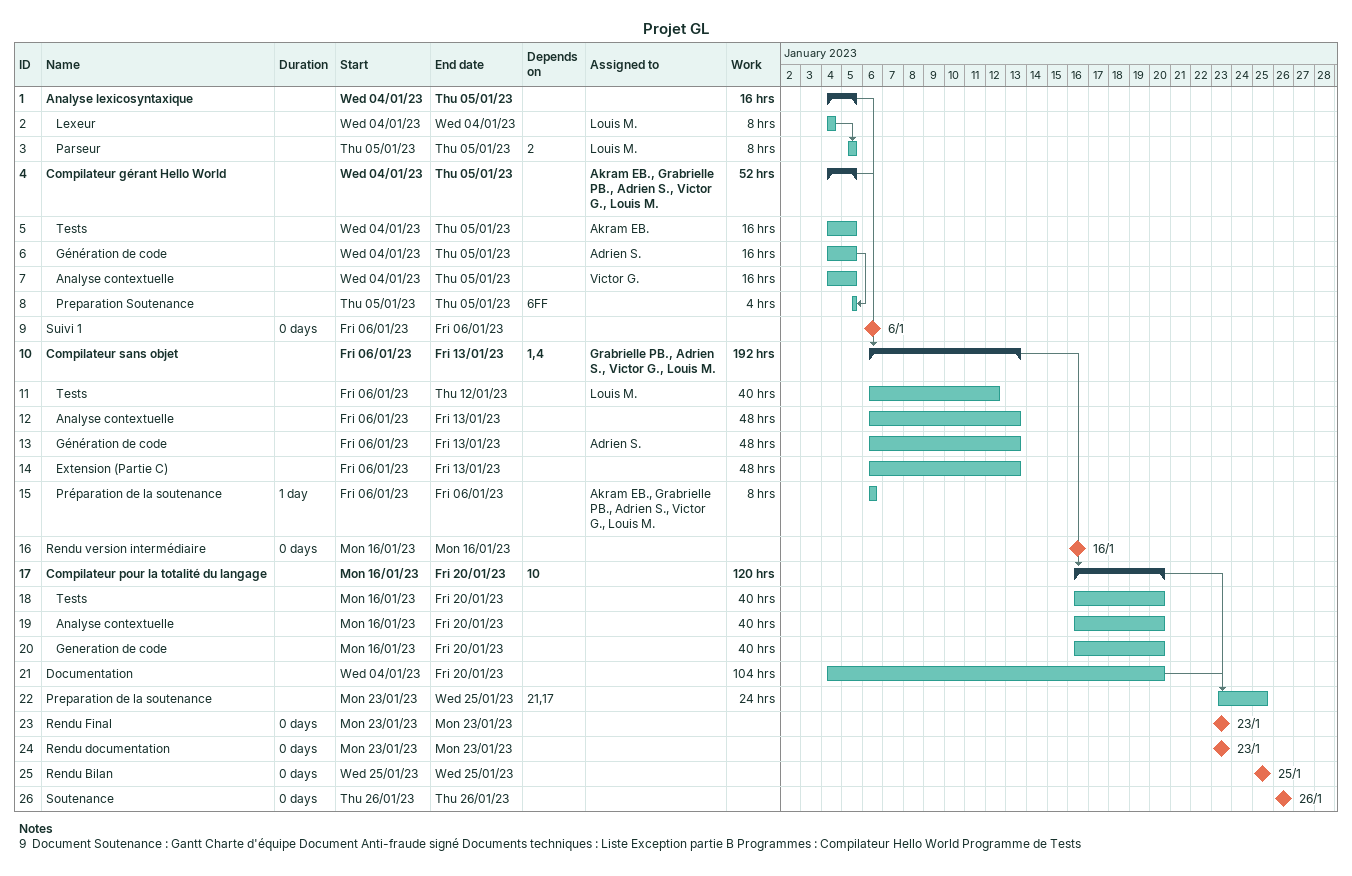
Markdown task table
Projet GL

| ID | Level | Task | Duration | Start | Finish | Predecessors | Resources | Work (h) |
|---|---|---|---|---|---|---|---|---|
| 1 | 1 | **Analyse lexicosyntaxique** |  | 2023-01-04 | 2023-01-05 |  |  | 16 |
| 2 | 2 | Lexeur |  | 2023-01-04 | 2023-01-04 |  | Louis M. | 8 |
| 3 | 2 | Parseur |  | 2023-01-05 | 2023-01-05 | 2 | Louis M. | 8 |
| 4 | 1 | **Compilateur gérant Hello World** |  | 2023-01-04 | 2023-01-05 |  | Akram EB., Grabrielle PB., Adrien S., Victor G., Louis M. | 52 |
| 5 | 2 | Tests |  | 2023-01-04 | 2023-01-05 |  | Akram EB. | 16 |
| 6 | 2 | Génération de code |  | 2023-01-04 | 2023-01-05 |  | Adrien S. | 16 |
| 7 | 2 | Analyse contextuelle |  | 2023-01-04 | 2023-01-05 |  | Victor G. | 16 |
| 8 | 2 | Preparation Soutenance |  | 2023-01-05 | 2023-01-05 | 6FF |  | 4 |
| 9 | 1 | Suivi 1 | 0d | 2023-01-06 | 2023-01-06 |  |  |  |
| 10 | 1 | **Compilateur sans objet** |  | 2023-01-06 | 2023-01-13 | 1, 4 | Grabrielle PB., Adrien S., Victor G., Louis M. | 192 |
| 11 | 2 | Tests |  | 2023-01-06 | 2023-01-12 |  | Louis M. | 40 |
| 12 | 2 | Analyse contextuelle |  | 2023-01-06 | 2023-01-13 |  |  | 48 |
| 13 | 2 | Génération de code |  | 2023-01-06 | 2023-01-13 |  | Adrien S. | 48 |
| 14 | 2 | Extension (Partie C) |  | 2023-01-06 | 2023-01-13 |  |  | 48 |
| 15 | 2 | Préparation de la soutenance | 1d | 2023-01-06 | 2023-01-06 |  | Akram EB., Grabrielle PB., Adrien S., Victor G., Louis M. | 8 |
| 16 | 1 | Rendu version intermédiaire | 0d | 2023-01-16 | 2023-01-16 |  |  |  |
| 17 | 1 | **Compilateur pour la totalité du langage** |  | 2023-01-16 | 2023-01-20 | 10 |  | 120 |
| 18 | 2 | Tests |  | 2023-01-16 | 2023-01-20 |  |  | 40 |
| 19 | 2 | Analyse contextuelle |  | 2023-01-16 | 2023-01-20 |  |  | 40 |
| 20 | 2 | Generation de code |  | 2023-01-16 | 2023-01-20 |  |  | 40 |
| 21 | 1 | Documentation |  | 2023-01-04 | 2023-01-20 |  |  | 104 |
| 22 | 1 | Preparation de la soutenance |  | 2023-01-23 | 2023-01-25 | 21, 17 |  | 24 |
| 23 | 1 | Rendu Final | 0d | 2023-01-23 | 2023-01-23 |  |  |  |
| 24 | 1 | Rendu documentation | 0d | 2023-01-23 | 2023-01-23 |  |  |  |
| 25 | 1 | Rendu Bilan | 0d | 2023-01-25 | 2023-01-25 |  |  |  |
| 26 | 1 | Soutenance | 0d | 2023-01-26 | 2023-01-26 |  |  |  |

Notes
- 9: Document Soutenance : Gantt Charte d'équipe Document Anti-fraude signé Documents techniques : Liste Exception partie B Programmes : Compilateur Hello World Programme de Tests
